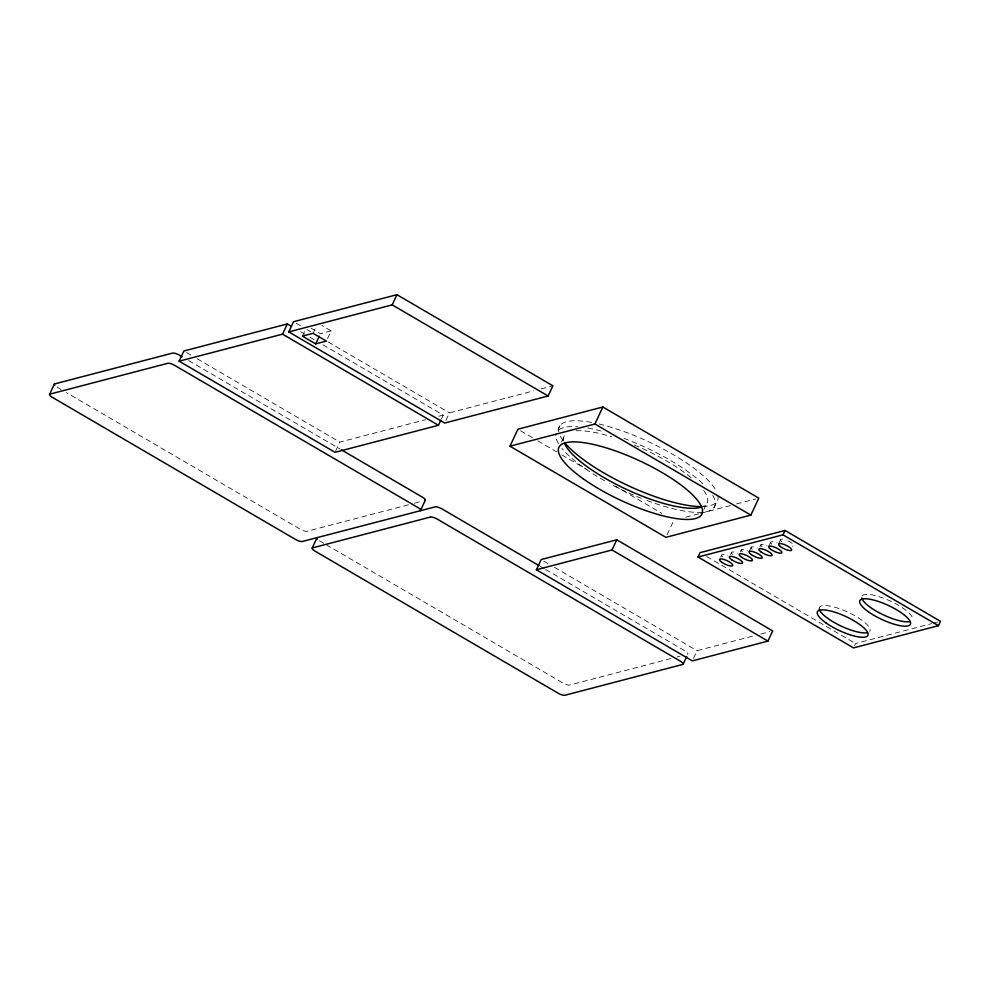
<?xml version="1.0" encoding="UTF-8"?>
<svg xmlns="http://www.w3.org/2000/svg" width="990" height="990" viewBox="0 0 990 990"><rect width="100%" height="100%" fill="white"/><g stroke="black" fill="none" stroke-linecap="round" stroke-linejoin="round"><path stroke-width="0.74" stroke-dasharray="4.95 3.71" d="M302.396 336.117L305.365 329.744M313.075 333.321L316.045 326.947M327.566 338.543L331.13 330.895L321.824 325.45M335.647 451.044L339.818 442.109L425.502 419.711M441.441 418.906L443.223 415.082L321.936 344.198M445.896 420.49L449.472 412.842L533.672 390.827M560.006 425.502L557.283 431.331A87.293 24.206 25 0 1 577.838 426.777M561.54 441.973L564.795 434.994A78.928 21.891 25 0 0 563.681 440.76M667.124 534.724L673.831 520.332M703.841 509.578L706.452 503.997M713.963 507.66L716.673 501.831M720.695 557.123L721.71 554.932M730.509 554.548L731.536 552.37M740.334 551.987L741.349 549.797M693.507 658.338L697.084 650.69L753.415 635.951M749.133 551.603L751.175 547.222M759.974 546.851L761.001 544.661M768.785 546.468L770.826 542.087M778.536 544.017L780.578 539.649M854.531 645.703L855.546 643.512L931.553 623.638M331.13 330.895L320.451 333.692L311.145 328.247M541.06 388.897L551.405 386.187M438.793 416.233L443.223 415.082M408.462 504.776L306.999 531.296A5.581 1.547 25 0 1 300.193 529.205L66.417 392.585M414.426 503.217L421.889 501.262M685.748 517.213L699.163 513.711M700.66 513.327L730.459 505.531M736.424 503.972L755.803 498.911M760.827 634.021L769.725 631.694M671.072 658.536L569.609 685.068A5.581 1.547 25 0 1 562.803 682.964L325.042 544.017M677.036 656.976L680.019 656.197M933.05 623.255L937.518 622.079M520.567 430.774L532.558 437.778M537.892 440.897L556.541 451.799M561.875 454.917L587.194 469.706M615.186 486.065L661.84 513.327M706.712 556.541L855.546 643.512M296.196 323.272L301.529 326.391M306.863 329.509L310.86 331.848M328.185 341.971L449.472 412.842M300.613 331.737L304.611 334.075M309.944 337.194L315.278 340.312M186.541 352.551L191.874 355.657M197.208 358.776L339.818 442.109M543.807 561.12L549.141 564.238M554.474 567.344L697.084 650.69M188.731 360.607L340.152 449.101M540.33 566.379L544.314 568.706M545.651 569.485L685.117 650.987A5.581 1.547 25 0 1 687.481 654.241M57.123 387.152L61.108 389.478M323.718 543.238L319.733 540.911A5.581 1.547 25 0 1 319.151 540.565M819.262 609.048A27.893 7.734 25 0 1 846.178 611.387A27.893 7.734 25 0 1 869.715 631.397M862.129 595.906A27.893 7.734 25 0 1 891.965 601.821A27.893 7.734 25 0 1 912.186 620.284M752.202 549.314A7.252 2.005 25 0 1 757.202 548.002M762.015 546.74A7.252 2.005 25 0 1 767.027 545.428M771.841 544.178A7.252 2.005 25 0 1 776.853 542.866M787.953 540.849A7.252 2.005 25 0 1 792.446 546.257M781.927 541.839A7.252 2.005 25 0 1 786.221 540.119M742.376 551.875A7.252 2.005 25 0 1 747.388 550.564M732.551 554.45A7.252 2.005 25 0 1 737.562 553.138M722.737 557.011A7.252 2.005 25 0 1 727.737 555.712M717.899 495.446A87.293 24.206 25 0 1 701.935 506.583M562.976 440.439A87.293 24.206 25 0 1 559.919 435.315M558.781 431.887A87.293 24.206 25 0 1 592.032 422.495M599.024 423.98A87.293 24.206 25 0 1 716.154 490.78M712.726 495.346A87.293 24.206 25 0 1 703.643 512.127M702.244 512.263A87.293 24.206 25 0 1 645.802 500.074M641.371 498.354A87.293 24.206 25 0 1 609.815 483.64M604.605 480.769A87.293 24.206 25 0 1 561.899 448.396M558.521 443.644A87.293 24.206 25 0 1 556.145 433.595M587.788 428.051A87.293 24.206 25 0 1 602.044 431.256M623.96 438.36A87.293 24.206 25 0 1 704.125 484.927M703.766 490.496A78.928 21.891 25 0 1 703.445 506.36M576.143 430.774A78.928 21.891 25 0 1 611.981 436.862M634.441 445.055A78.928 21.891 25 0 1 691.218 477.774"/><path stroke-width="1.49" d="M49.587 394.329L54.339 384.132M440.847 420.181L438.471 425.279L335.053 452.319L179.128 361.189L183.88 350.992L287.286 323.953L291.283 326.292M179.128 361.189L282.534 334.15L287.286 323.953M288.783 331.91L293.535 321.713L396.94 294.686L552.878 385.803L548.126 396L444.708 423.039L288.783 331.91L392.189 304.883L548.126 396M315.699 343.889L326.378 341.092L313.075 333.321L302.396 336.117L315.699 343.889L319.263 336.241M392.189 304.883L396.94 294.686M312.197 548.089L316.949 537.892M420.527 510.444L425.292 500.247M509.974 446.205L517.894 429.214L602.848 407.001L758.785 498.131L750.853 515.122L665.899 537.335L509.974 446.205L594.916 424.005L750.853 515.122M594.916 424.005L602.848 407.001M536.394 569.757L541.146 559.56L616.758 539.798L772.695 630.915L767.931 641.112L692.319 660.887L536.394 569.757L612.006 549.995L767.931 641.112M612.006 549.995L616.758 539.798M698.037 557.036L700.079 552.655L785.021 530.454L940.5 621.312L938.458 625.68L853.516 647.893L698.037 557.036L782.991 534.823L938.458 625.68M683.137 664.203L686.713 656.556M782.991 534.823L785.021 530.454M282.534 334.15L438.471 425.279M182.086 356.734L179.438 355.175A5.581 1.547 25 0 0 172.619 353.084L54.759 383.897A5.581 1.547 25 0 0 54.784 385.407M341.476 449.881L422.507 497.228A5.581 1.547 25 0 1 424.871 500.482M539.005 565.599L442.035 508.934A5.581 1.547 25 0 0 435.229 506.843L302.247 541.505A5.581 1.547 25 0 1 295.441 539.402L52.359 397.349A5.581 1.547 25 0 1 50.007 394.094L167.867 363.281A5.581 1.547 25 0 1 174.673 365.372L417.755 507.425A5.581 1.547 25 0 1 420.119 510.679M867.611 632.598A27.893 7.734 25 0 1 839.879 625.482A27.893 7.734 25 0 1 819.262 609.048M910.095 621.497A27.893 7.734 25 0 1 882.35 614.369A27.893 7.734 25 0 1 861.733 597.948M317.394 539.166A5.581 1.547 25 0 1 317.369 537.657M701.935 506.583A87.293 24.206 25 0 1 628.143 485.62A87.293 24.206 25 0 1 564.609 442.567M700.512 507.425A78.928 21.891 25 0 1 625.111 488.738A78.928 21.891 25 0 1 564.411 443.149M430.477 517.04L312.605 547.854A5.581 1.547 25 0 0 314.969 551.108L558.051 693.161A5.581 1.547 25 0 0 564.857 695.265L682.716 664.438A5.581 1.547 25 0 0 680.365 661.184L437.283 519.131A5.581 1.547 25 0 0 430.477 517.04M825.969 622.908A27.893 7.734 25 0 0 867.673 635.766A27.893 7.734 25 0 0 834.298 612.043A27.893 7.734 25 0 0 825.969 622.908M868.44 611.808A27.893 7.734 25 0 0 910.144 624.665A27.893 7.734 25 0 0 876.769 600.942A27.893 7.734 25 0 0 868.44 611.808M751.311 554.598A7.252 2.005 25 0 0 762.152 557.939A7.252 2.005 25 0 0 753.477 551.777A7.252 2.005 25 0 0 751.311 554.598M761.137 552.024A7.252 2.005 25 0 0 771.977 555.365A7.252 2.005 25 0 0 763.29 549.202A7.252 2.005 25 0 0 761.137 552.024M770.95 549.462A7.252 2.005 25 0 0 781.791 552.804A7.252 2.005 25 0 0 773.116 546.641A7.252 2.005 25 0 0 770.95 549.462M779.897 546.208A7.252 2.005 25 0 0 791.258 550.49A7.252 2.005 25 0 0 784.179 544.5A7.252 2.005 25 0 0 779.897 546.208M741.485 557.172A7.252 2.005 25 0 0 752.326 560.513A7.252 2.005 25 0 0 743.651 554.338A7.252 2.005 25 0 0 741.485 557.172M731.66 559.734A7.252 2.005 25 0 0 742.512 563.075A7.252 2.005 25 0 0 733.825 556.912A7.252 2.005 25 0 0 731.66 559.734M721.846 562.308A7.252 2.005 25 0 0 732.687 565.649A7.252 2.005 25 0 0 724.012 559.474A7.252 2.005 25 0 0 721.846 562.308M583.221 478.801A78.928 21.891 25 0 0 701.242 515.171A78.928 21.891 25 0 0 606.771 448.037A78.928 21.891 25 0 0 583.221 478.801"/></g></svg>
